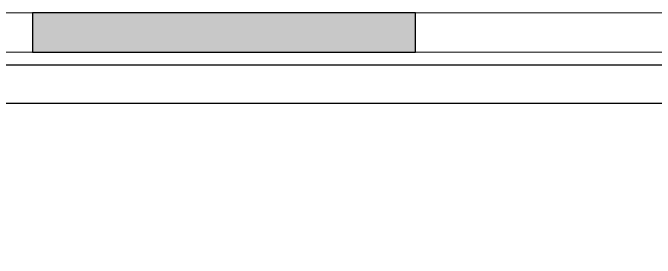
# Model space of a CAD drawing. Header units: millimetres. Extents: x -15161 to 10473752, y -72817 to 33960.
# Drawn here: x -754.2 to -504.7, y -33875.1 to -33779.9 of the extents above; entities that cross this region are included whole.
import ezdxf

# ---------------------------------------------------------------- set-up
doc = ezdxf.new("R2010")
doc.units = ezdxf.units.MM
doc.layers.add('PDF_幾何圖形', color=7, linetype='Continuous')

# ---------------------------------------------------------------- blocks, each defined once
blk = doc.blocks.new('建築底圖1140116')
at = {"transparency": 33554687}
h = blk.add_hatch(color=8, dxfattribs=at)
h.dxf.hatch_style = 1
h.paths.add_polyline_path([(-597.8, -22058.93), (-746.58, -22058.93), (-746.58, -22074.18), (-597.8, -22074.18)])
at = {"color": 8}
blk.add_lwpolyline([(-746.58, -22074.18), (-597.8, -22074.18), (-597.8, -22058.93), (-746.58, -22058.93)], close=True, dxfattribs=at)
at = {"layer": 'PDF_幾何圖形', "lineweight": 0}
blk.add_line((-1917.42, -22058.93), (1238.63, -22058.93), dxfattribs=at)
blk.add_lwpolyline([(-1074, -22058.93), (-1074, -22074.18), (1223.81, -22074.18), (1223.81, -22154.2), (1238.63, -22154.2), (1238.63, -22058.93)], close=True, dxfattribs=at)

msp = doc.modelspace()

# ---------------------------------------------------------------- linework, layer by layer
at = {"color": 94}
msp.add_lwpolyline([(-322.8017, -33800.1213), (-322.8017, -33815.1213), (-1012.1459, -33815.1213), (-1012.1459, -33800.1213)], close=True, dxfattribs=at)

# ---------------------------------------------------------------- block references
at = {"color": 2}
msp.add_blockref('建築底圖1140116', (0, -11720.9444), dxfattribs=at)

doc.saveas('drawing.dxf')
